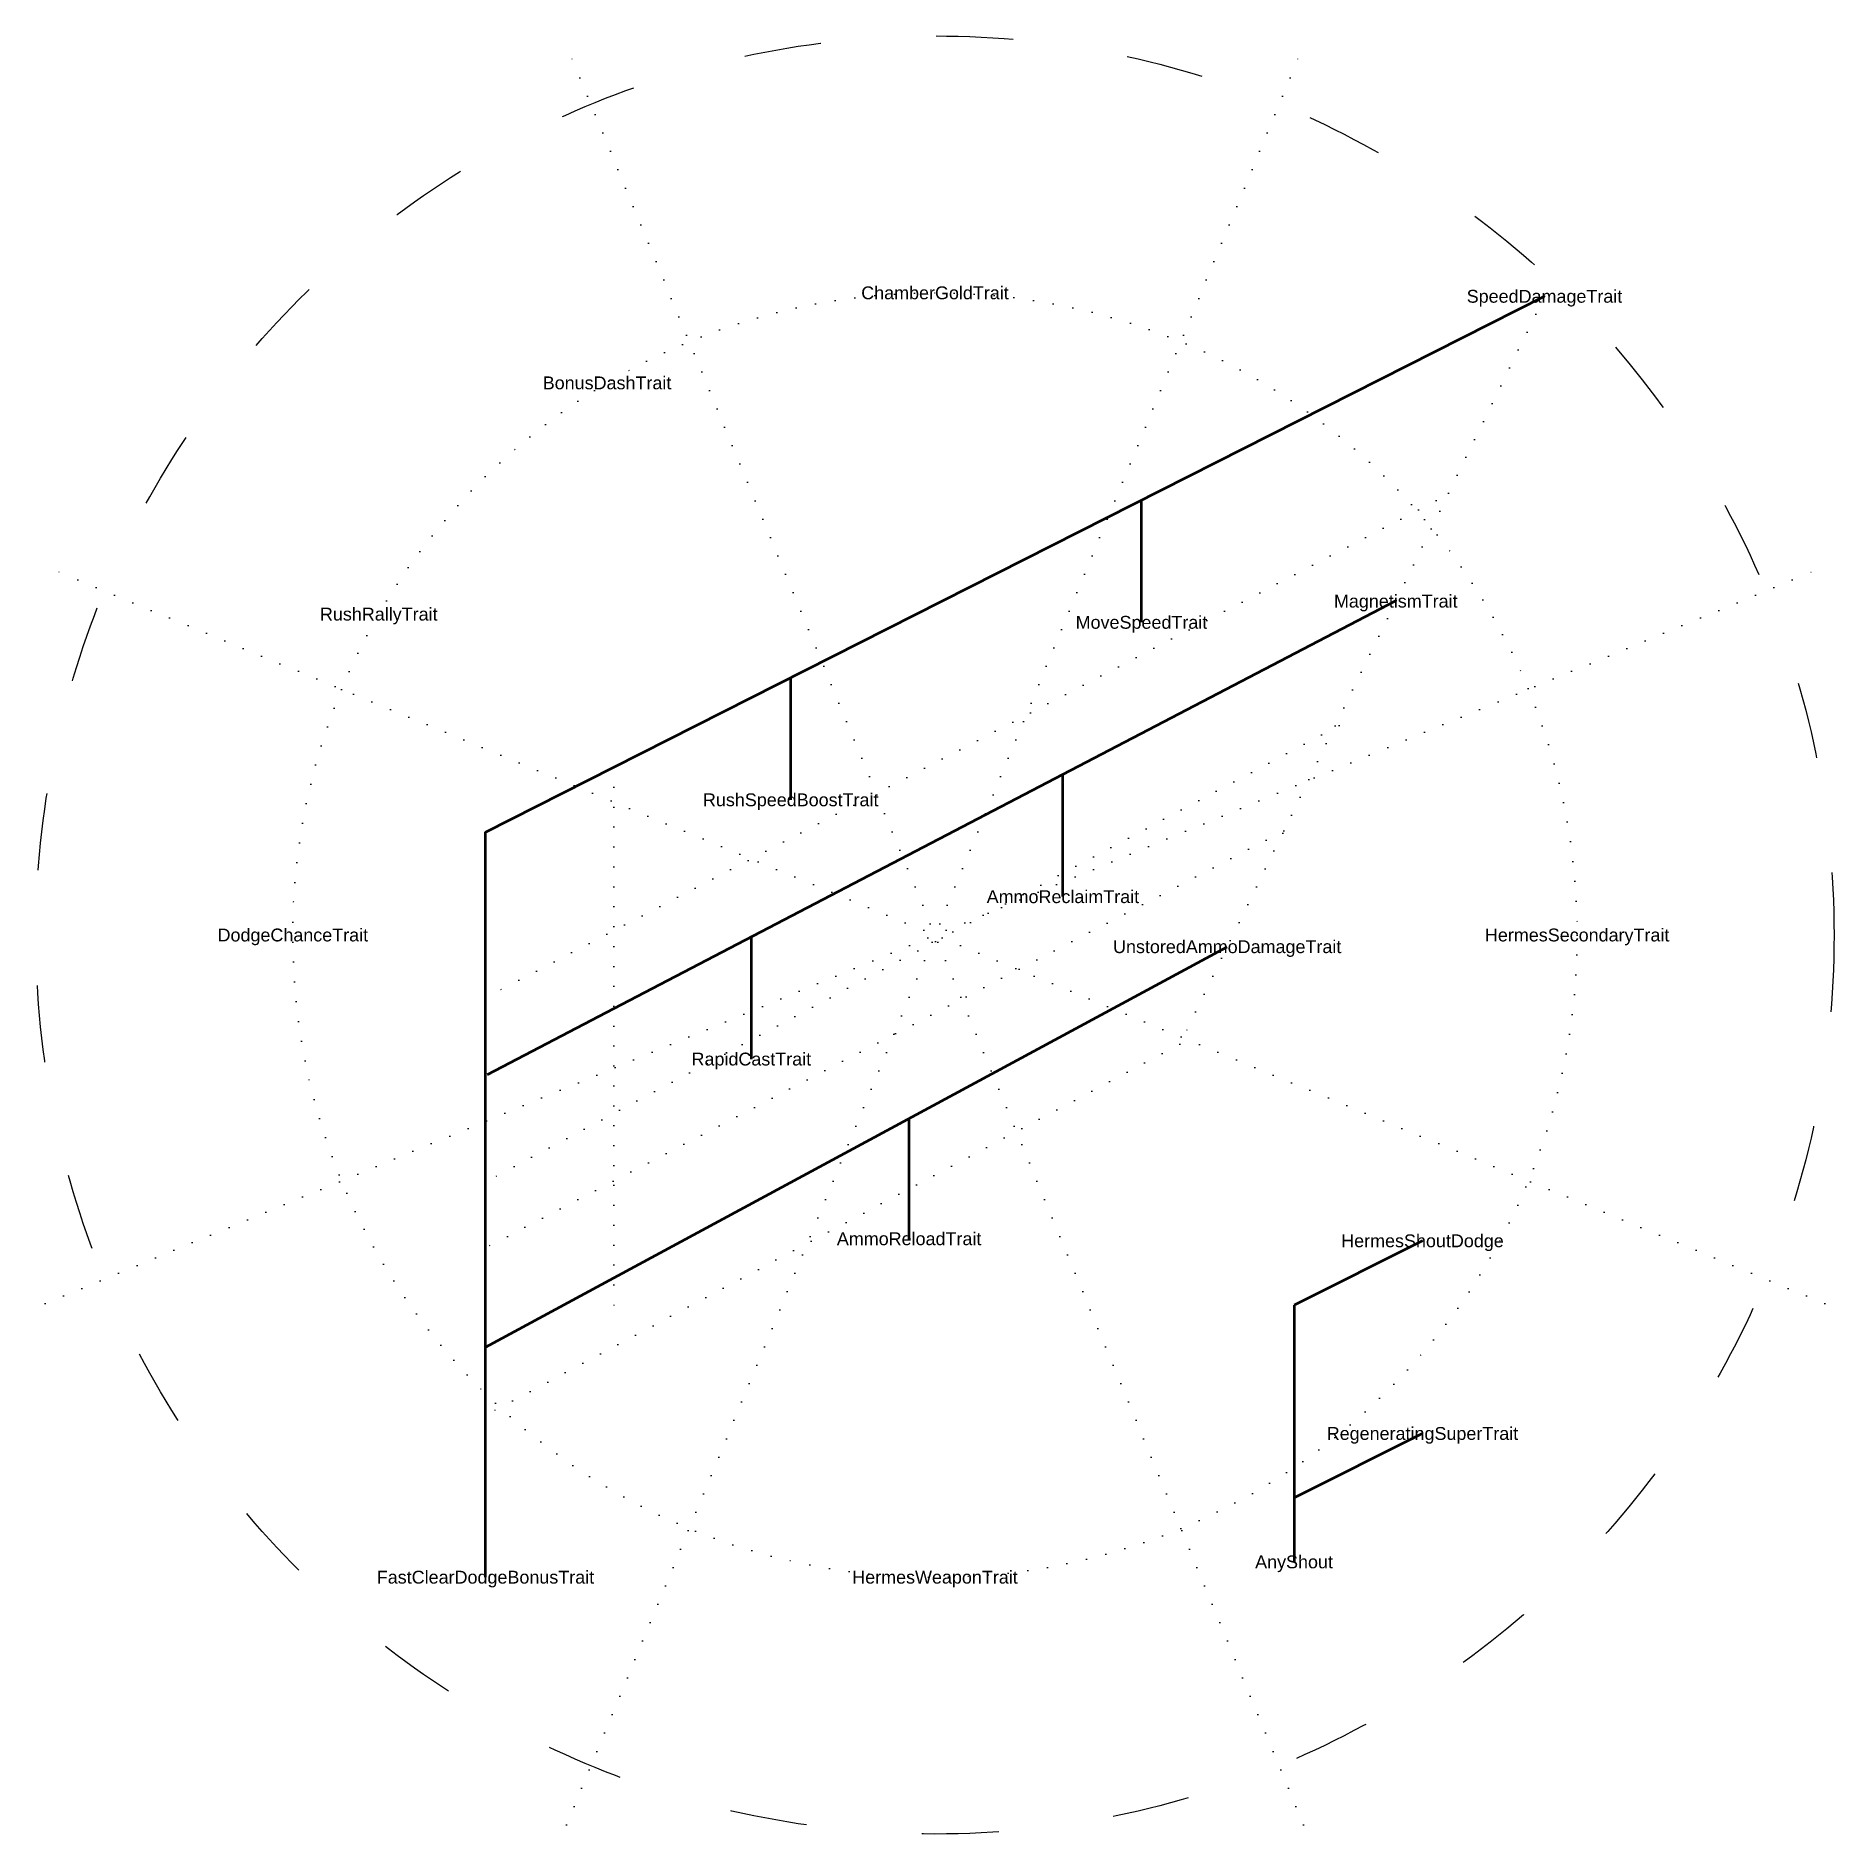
# Model space of a CAD drawing. Header units: millimetres. Extents: x -140 to 140, y -140 to 140.
import ezdxf
from ezdxf.enums import TextEntityAlignment as Align

# ---------------------------------------------------------------- set-up
doc = ezdxf.new("R2010")
doc.units = ezdxf.units.MM
doc.linetypes.add('ACAD_ISO03W100', pattern=[30, 12, -18])
doc.linetypes.add('ACAD_ISO07W100', pattern=[3, 0, -3])
for name, color, linetype, lineweight, true_color in [('Boons', 1, 'Continuous', 25, 0xff0000), ('C ... Call', 30, 'Continuous', 50, 0xff7f00), ('C ... News', 3, 'Continuous', 50, 0x00ff00), ('C ... Plume', 2, 'Continuous', 50, 0xffff00), ('C ... Recall', 6, 'Continuous', 50, 0xff00ff), ('C ... SpeedBonus', 5, 'Continuous', 50, 0x0000ff)]:
    doc.layers.add(name, color=color, linetype=linetype, lineweight=lineweight, true_color=true_color)
doc.layers.add('Guidelines', color=18, linetype='ACAD_ISO07W100', lineweight=25, true_color=0x000000, plot=False)
doc.layers.add('LayoutRadius', color=18, linetype='ACAD_ISO03W100', lineweight=25, true_color=0x000000, plot=False)
doc.styles.add('textstyle11', font='')
doc.styles.add('textstyle12', font='')
doc.styles.add('textstyle13', font='')
doc.styles.add('textstyle14', font='')
doc.styles.add('textstyle15', font='')
doc.styles.add('textstyle16', font='')
doc.styles.add('textstyle17', font='')
doc.styles.add('textstyle18', font='')
doc.styles.add('textstyle19', font='')
doc.styles.add('textstyle20', font='')
doc.styles.add('textstyle21', font='')
doc.styles.add('textstyle22', font='')
doc.styles.add('textstyle23', font='')
doc.styles.add('textstyle24', font='')
doc.styles.add('textstyle25', font='')
doc.styles.add('textstyle26', font='')
doc.styles.add('textstyle27', font='')
doc.styles.add('textstyle28', font='')
doc.styles.get('textstyle11').set_extended_font_data('Arial')
doc.styles.get('textstyle12').set_extended_font_data('Arial')
doc.styles.get('textstyle13').set_extended_font_data('Arial')
doc.styles.get('textstyle14').set_extended_font_data('Arial')
doc.styles.get('textstyle15').set_extended_font_data('Arial')
doc.styles.get('textstyle16').set_extended_font_data('Arial')
doc.styles.get('textstyle17').set_extended_font_data('Arial')
doc.styles.get('textstyle18').set_extended_font_data('Arial')
doc.styles.get('textstyle19').set_extended_font_data('Arial')
doc.styles.get('textstyle20').set_extended_font_data('Arial')
doc.styles.get('textstyle21').set_extended_font_data('Arial')
doc.styles.get('textstyle22').set_extended_font_data('Arial')
doc.styles.get('textstyle23').set_extended_font_data('Arial')
doc.styles.get('textstyle24').set_extended_font_data('Arial')
doc.styles.get('textstyle25').set_extended_font_data('Arial')
doc.styles.get('textstyle26').set_extended_font_data('Arial')
doc.styles.get('textstyle27').set_extended_font_data('Arial')
doc.styles.get('textstyle28').set_extended_font_data('Arial')

msp = doc.modelspace()

# ---------------------------------------------------------------- linework, layer by layer
at = {"layer": 'C ... Call'}
for p, q in [((75.91, -47.62), (55.91, -57.62)), ((55.91, -57.62), (55.91, -97.62)), ((75.91, -77.62), (55.91, -87.62))]:
    msp.add_line(p, q, dxfattribs=at)
at = {"layer": 'C ... News'}
for p, q in [((-50, -53.38), (45.5, -1.82)), ((-4.03, -47.56), (-4.03, -28.56)), ((-70, -64.18), (-50, -53.38))]:
    msp.add_line(p, q, dxfattribs=at)
at = {"layer": 'C ... Plume'}
msp.add_line((-70, -100), (-70, 16), dxfattribs=at)
at = {"layer": 'C ... Recall'}
for p, q in [((-50, -11.47), (71.81, 52.1)), ((19.92, 5.97), (19.92, 24.97)), ((-28.6, -19.32), (-28.6, -0.32)), ((-69.68, -21.73), (-50, -11.47))]:
    msp.add_line(p, q, dxfattribs=at)
at = {"layer": 'C ... SpeedBonus'}
for p, q in [((-50, 26.12), (94.91, 99.46)), ((32.15, 48.69), (32.15, 67.69)), ((-22.47, 21.05), (-22.47, 40.05)), ((-70, 16), (-50, 26.12))]:
    msp.add_line(p, q, dxfattribs=at)
at = {"layer": 'Guidelines'}
for p, q in [((-57.4, -138.58), (57.4, 138.58)), ((57.4, -138.58), (-57.4, 138.58)), ((94.91, 99.46), (-70, 16)), ((94.91, 99.46), (38.11, -16.99)), ((78.03, 67.64), (-70, -9.76)), ((-138.58, -57.4), (138.58, 57.4)), ((138.58, -57.4), (-138.58, 57.4)), ((71.75, 51.99), (-70, -21.9)), ((62.93, 32.63), (-70, -38.45)), ((-50, 26.12), (-50, -60)), ((54.3, 16.22), (-70, -48.72)), ((-70, 16), (-70, -90)), ((42.97, -3.19), (-70, -64.18)), ((38.11, -16.99), (-70, -74.79))]:
    msp.add_line(p, q, dxfattribs=at)
msp.add_circle((0, 0), 100, dxfattribs=at)
at = {"layer": 'LayoutRadius'}
msp.add_circle((0, 0), 140, dxfattribs=at)

# ---------------------------------------------------------------- texts
at = {"layer": 'Boons'}
for s, style, p in [('ChamberGoldTrait', 'textstyle25', (0, 100)), ('SpeedDamageTrait', 'textstyle19', (94.91, 99.46)), ('BonusDashTrait', 'textstyle23', (-51.07, 85.98)), ('RushRallyTrait', 'textstyle22', (-86.62, 49.97)), ('MagnetismTrait', 'textstyle16', (71.75, 51.99)), ('MoveSpeedTrait', 'textstyle18', (32.15, 48.69)), ('RushSpeedBoostTrait', 'textstyle17', (-22.47, 21.05)), ('AmmoReclaimTrait', 'textstyle15', (19.92, 5.97)), ('DodgeChanceTrait', 'textstyle24', (-100, 0)), ('HermesSecondaryTrait', 'textstyle21', (100, 0)), ('UnstoredAmmoDamageTrait', 'textstyle13', (45.5, -1.82)), ('RapidCastTrait', 'textstyle14', (-28.6, -19.32)), ('AmmoReloadTrait', 'textstyle12', (-4.03, -47.3)), ('HermesShoutDodge', 'textstyle26', (75.91, -47.62)), ('RegeneratingSuperTrait', 'textstyle27', (75.91, -77.62)), ('AnyShout', 'textstyle28', (55.91, -97.62)), ('FastClearDodgeBonusTrait', 'textstyle11', (-70, -100)), ('HermesWeaponTrait', 'textstyle20', (0, -100))]:
    msp.add_text(s, height=2, dxfattribs=dict(at, style=style)).set_placement(p, align=Align.MIDDLE_CENTER)

doc.saveas('drawing.dxf')
